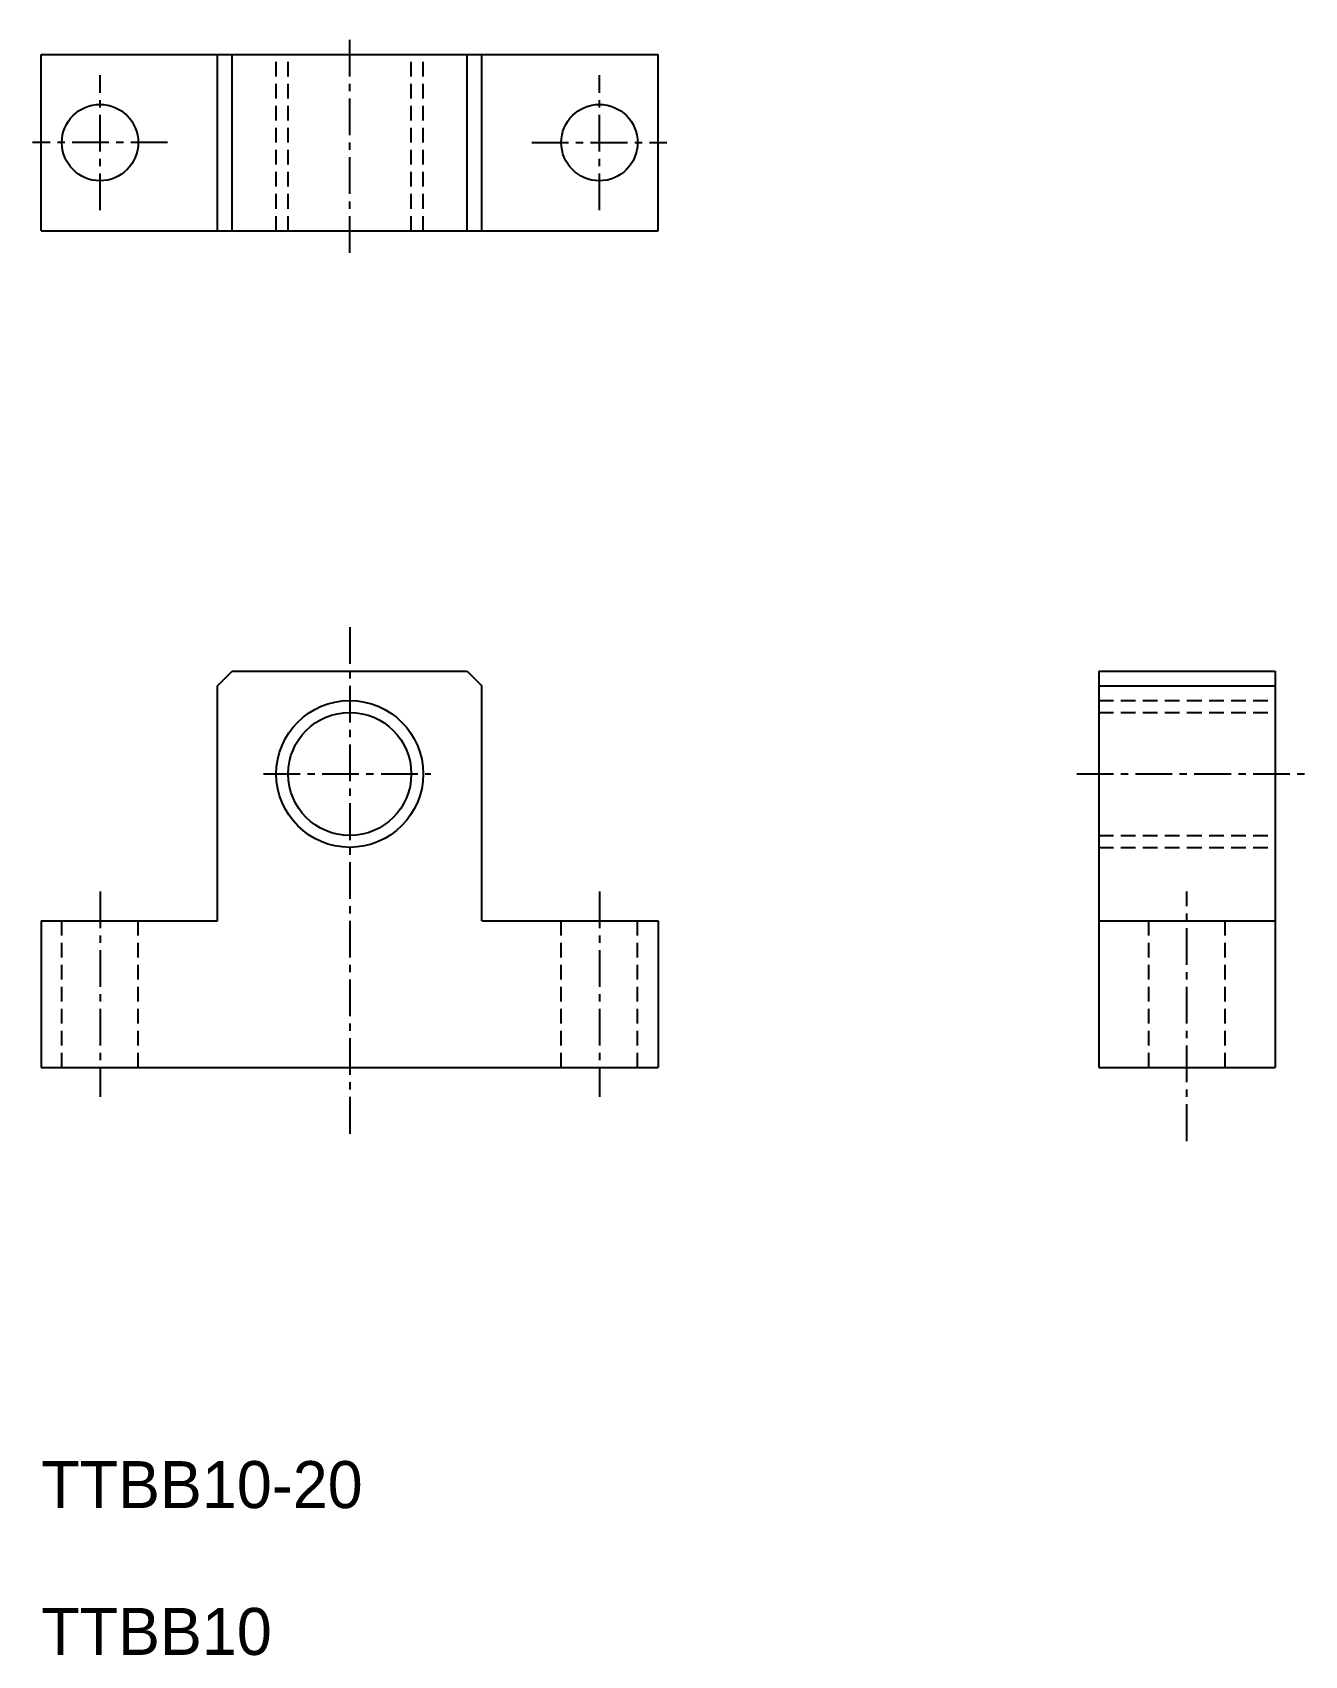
# Model space of a CAD drawing. Extents: x -2887 to -2800, y -928 to -817.
import ezdxf

# ---------------------------------------------------------------- set-up
doc = ezdxf.new("R2010")
doc.units = 0
doc.header["$LTSCALE"] = 2
doc.linetypes.add('CENTER', pattern=[2, 1.25, -0.25, 0.25, -0.25])
doc.linetypes.add('DASHED', pattern=[0.75, 0.5, -0.25])
doc.layers.get('0').update_dxf_attribs({"linetype": 'CONTINUOUS'})
doc.layers.add('CENTER', color=1, linetype='CENTER')

msp = doc.modelspace()

# ---------------------------------------------------------------- linework, layer by layer
at = {"color": 7, "linetype": 'CONTINUOUS'}
for p, q in [((-2886.09, -818.79), (-2844.09, -818.79)), ((-2886.09, -830.79), (-2886.09, -818.79)), ((-2874.09, -830.79), (-2874.09, -818.79)), ((-2873.09, -830.79), (-2873.09, -818.79)), ((-2857.09, -830.79), (-2857.09, -818.79)), ((-2856.09, -830.79), (-2856.09, -818.79)), ((-2844.09, -830.79), (-2844.09, -818.79)), ((-2886.09, -830.79), (-2844.09, -830.79)), ((-2874.09, -861.79), (-2873.09, -860.79)), ((-2873.09, -860.79), (-2857.09, -860.79)), ((-2857.09, -860.79), (-2856.09, -861.79)), ((-2814.09, -860.79), (-2814.09, -887.79)), ((-2814.09, -860.79), (-2802.09, -860.79)), ((-2802.09, -860.79), (-2802.09, -887.79)), ((-2874.09, -877.79), (-2874.09, -861.79)), ((-2856.09, -877.79), (-2856.09, -861.79)), ((-2814.09, -861.79), (-2802.09, -861.79)), ((-2886.09, -877.79), (-2874.09, -877.79)), ((-2886.09, -877.79), (-2886.09, -887.79)), ((-2856.09, -877.79), (-2844.09, -877.79)), ((-2844.09, -877.79), (-2844.09, -887.79)), ((-2814.09, -877.79), (-2802.09, -877.79)), ((-2886.09, -887.79), (-2844.09, -887.79)), ((-2814.09, -887.79), (-2802.09, -887.79))]:
    msp.add_line(p, q, dxfattribs=at)
at = {"color": 3, "linetype": 'DASHED'}
for p, q in [((-2870.09, -830.79), (-2870.09, -818.79)), ((-2869.28, -830.79), (-2869.28, -818.79)), ((-2860.9, -830.79), (-2860.9, -818.79)), ((-2860.09, -830.79), (-2860.09, -818.79)), ((-2814.09, -862.79), (-2802.09, -862.79)), ((-2814.09, -863.6), (-2802.09, -863.6)), ((-2814.09, -871.98), (-2802.09, -871.98)), ((-2814.09, -872.79), (-2802.09, -872.79)), ((-2884.69, -887.79), (-2884.69, -877.79)), ((-2879.49, -887.79), (-2879.49, -877.79)), ((-2850.69, -887.79), (-2850.69, -877.79)), ((-2845.49, -887.79), (-2845.49, -877.79)), ((-2810.69, -887.79), (-2810.69, -877.79)), ((-2805.49, -887.79), (-2805.49, -877.79))]:
    msp.add_line(p, q, dxfattribs=at)
at = {"color": 7, "linetype": 'CONTINUOUS'}
for centre, radius in [((-2882.09, -824.79), 2.6), ((-2848.09, -824.79), 2.6), ((-2865.09, -867.79), 4.19)]:
    msp.add_circle(centre, radius, dxfattribs=at)
at = {"color": 3, "linetype": 'CONTINUOUS'}
msp.add_circle((-2865.09, -867.79), 5, dxfattribs=at)
at = {"layer": 'CENTER', "color": 1, "linetype": 'CENTER'}
for p, q in [((-2865.09, -832.29), (-2865.09, -817.29)), ((-2882.09, -829.39), (-2882.09, -820.19)), ((-2848.09, -829.39), (-2848.09, -820.19)), ((-2877.49, -824.79), (-2886.69, -824.79)), ((-2852.69, -824.79), (-2843.49, -824.79)), ((-2865.09, -857.79), (-2865.09, -892.79)), ((-2870.96, -867.79), (-2859.56, -867.79)), ((-2815.59, -867.79), (-2800.09, -867.79)), ((-2882.09, -875.79), (-2882.09, -889.79)), ((-2848.09, -875.79), (-2848.09, -889.79)), ((-2808.09, -892.79), (-2808.09, -875.79))]:
    msp.add_line(p, q, dxfattribs=at)

# ---------------------------------------------------------------- texts
at = {"color": 7, "linetype": 'CONTINUOUS'}
for s, p in [('TTBB10-20', (-2886.09, -917.79)), ('TTBB10', (-2886.09, -927.79))]:
    msp.add_text(s, height=3.2, dxfattribs=at).set_placement(p)

doc.saveas('drawing.dxf')
